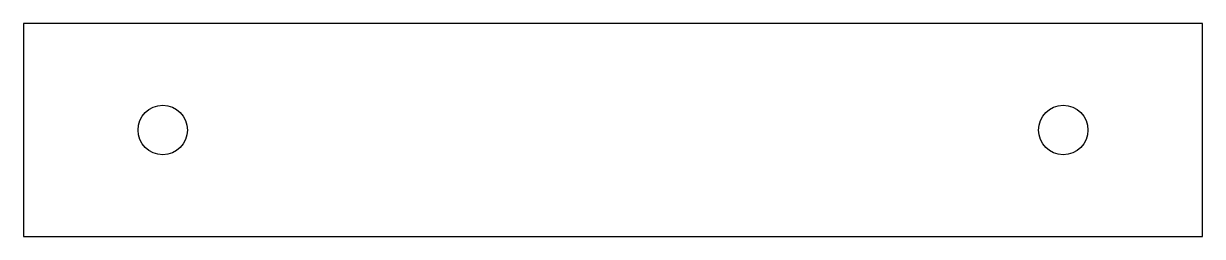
# Model space of a CAD drawing. Header units: millimetres. Extents: x 0 to 155, y -28 to 0.
import ezdxf

# ---------------------------------------------------------------- set-up
doc = ezdxf.new("R2010")
doc.units = ezdxf.units.MM

msp = doc.modelspace()

# ---------------------------------------------------------------- linework, layer by layer
at = {"color": 7, "linetype": 'Continuous', "lineweight": 25}
for p, q in [((155, 0), (0, 0)), ((0, 0), (0, -28)), ((155, -28), (155, 0)), ((0, -28), (155, -28))]:
    msp.add_line(p, q, dxfattribs=at)
for centre in [(18.3, -14), (136.7, -14)]:
    msp.add_circle(centre, 3.25, dxfattribs=at)

doc.saveas('drawing.dxf')
